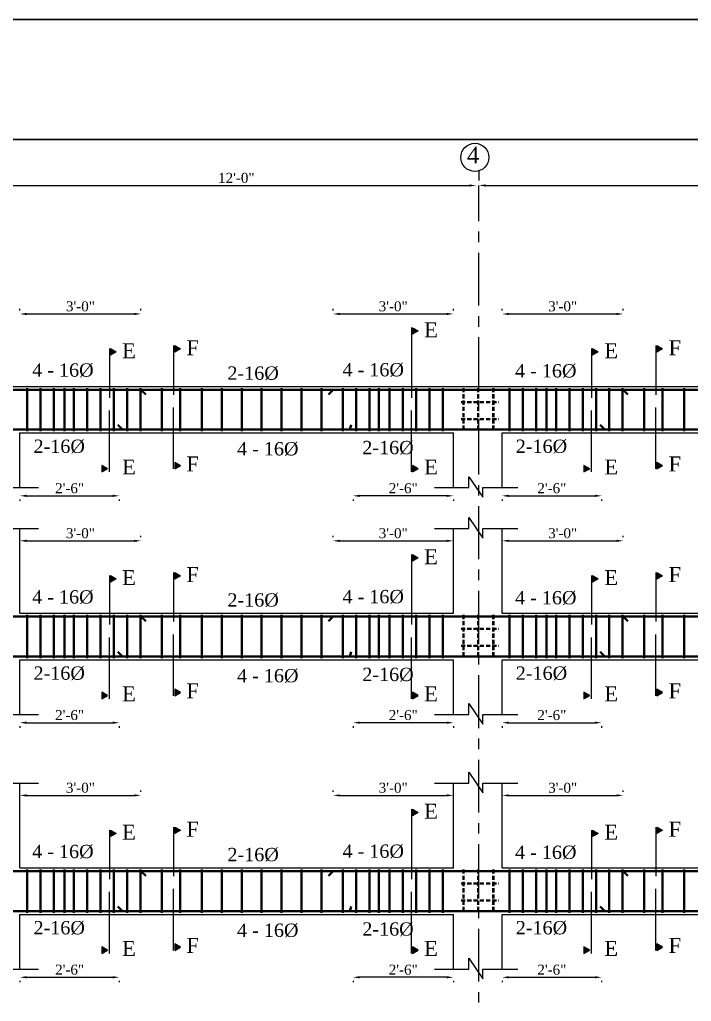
# Model space of a CAD drawing. Extents: x -2338379 to 930990, y -818978 to 106940.
# Drawn here: x 386106 to 386509, y -207093 to -206502 of the extents above; entities that cross this region are included whole.
import ezdxf

# ---------------------------------------------------------------- set-up
doc = ezdxf.new("R2010")
doc.units = 0
doc.header["$MEASUREMENT"] = 0
doc.header["$PDMODE"] = 34
doc.linetypes.add('CENTER', pattern=[50.8, 31.75, -6.35, 6.35, -6.35])
doc.linetypes.add('DASHED', pattern=[0.75, 0.5, -0.25])
doc.layers.get('0').update_dxf_attribs({"linetype": 'CONTINUOUS', "lineweight": 30})
doc.layers.get('DEFPOINTS').update_dxf_attribs({"linetype": 'CONTINUOUS'})
for name, color, linetype, lineweight in [('Center', 11, 'CENTER', 15), ('Dimension', 35, 'CONTINUOUS', 9), ('HATCH', 3, 'CONTINUOUS', 15), ('rcc elevation', 253, 'CONTINUOUS', 18), ('rebar', 3, 'CONTINUOUS', 40), ('TEXT', 7, 'CONTINUOUS', 30), ('WALL', 1, 'CONTINUOUS', 40)]:
    doc.layers.add(name, color=color, linetype=linetype, lineweight=lineweight)
doc.styles.get("Standard").update_dxf_attribs({"font": 'times.ttf', "height": 6})
doc.dimstyles.new('Standard$0', dxfattribs={"dimtxt": 6, "dimasz": 4, "dimexe": 3, "dimexo": 6, "dimgap": 3, "dimtad": 1, "dimdec": 1, "dimzin": 0, "dimdsep": 46, "dimlunit": 4, "dimtxsty": 'Standard', "dimcen": 0.09, "dimclrd": 6, "dimclre": 6, "dimclrt": 7, "dimadec": 0, "dimazin": 0, "dimtfac": 1, "dimtdec": 1, "dimtix": 1, "dimtofl": 0, "dimtmove": 1, "dimatfit": 3, "dimfxl": 1, "dimtolj": 1, "dimtzin": 0, "dimlwd": 18, "dimlwe": 18, "dimarcsym": 0})

# ---------------------------------------------------------------- blocks, each defined once
blk = doc.blocks.new('*D306')
at = {"layer": 'DEFPOINTS', "color": 0, "lineweight": 30, "transparency": 16777216}
for p in [(386379.88, -206596.05), (386091.74, -206602.05), (386379.88, -206602.05)]:
    blk.add_point(p, dxfattribs=at)
at = {"layer": 'TEXT', "color": 6, "lineweight": -2, "transparency": 16777216}
for p, q in [((386091.74, -206593.05), (386091.74, -206599.05)), ((386095.74, -206602.05), (386375.88, -206602.05)), ((386379.88, -206605.05), (386379.88, -206605.05))]:
    blk.add_line(p, q, dxfattribs=at)
at = {"layer": 'TEXT', "color": 6, "lineweight": 30, "transparency": 16777216}
for points in [[(386095.74, -206601.38), (386095.74, -206602.72), (386091.74, -206602.05)], [(386375.88, -206601.38), (386375.88, -206602.72), (386379.88, -206602.05)]]:
    blk.add_solid(points, dxfattribs=at)
at = {"layer": 'TEXT', "color": 7, "transparency": 16777216, "insert": (386235.81, -206597.5), "char_height": 6, "attachment_point": 5}
blk.add_mtext('\\A1;12\'-0"', dxfattribs=at)
blk = doc.blocks.new('*D307')
at = {"layer": 'DEFPOINTS', "color": 0, "lineweight": 30, "transparency": 16777216}
for p in [(386669.71, -206596.05), (386381.57, -206602.05), (386669.71, -206602.05)]:
    blk.add_point(p, dxfattribs=at)
at = {"layer": 'TEXT', "color": 6, "lineweight": -2, "transparency": 16777216}
for p, q in [((386381.57, -206593.05), (386381.57, -206599.05)), ((386385.57, -206602.05), (386665.71, -206602.05)), ((386669.71, -206605.05), (386669.71, -206605.05))]:
    blk.add_line(p, q, dxfattribs=at)
at = {"layer": 'TEXT', "color": 6, "lineweight": 30, "transparency": 16777216}
for points in [[(386385.57, -206601.38), (386385.57, -206602.72), (386381.57, -206602.05)], [(386665.71, -206601.38), (386665.71, -206602.72), (386669.71, -206602.05)]]:
    blk.add_solid(points, dxfattribs=at)
at = {"layer": 'TEXT', "color": 7, "transparency": 16777216, "insert": (386525.64, -206597.5), "char_height": 6, "attachment_point": 5}
blk.add_mtext('\\A1;12\'-0"', dxfattribs=at)
blk = doc.blocks.new('*D706')
at = {"layer": 'DEFPOINTS', "color": 0, "lineweight": 30, "transparency": 16777216}
for p in [(386178.49, -206815.69), (386105.74, -206822.53), (386178.49, -206822.53)]:
    blk.add_point(p, dxfattribs=at)
at = {"layer": 'TEXT', "color": 6, "lineweight": -2, "transparency": 16777216}
for p, q in [((386105.74, -206813.53), (386105.74, -206812.69)), ((386178.49, -206813.53), (386178.49, -206812.69)), ((386109.74, -206815.69), (386174.49, -206815.69))]:
    blk.add_line(p, q, dxfattribs=at)
at = {"layer": 'TEXT', "color": 6, "lineweight": 30, "transparency": 16777216}
for points in [[(386109.74, -206815.02), (386109.74, -206816.36), (386105.74, -206815.69)], [(386174.49, -206815.02), (386174.49, -206816.36), (386178.49, -206815.69)]]:
    blk.add_solid(points, dxfattribs=at)
at = {"layer": 'TEXT', "color": 7, "transparency": 16777216, "insert": (386142.12, -206811.14), "char_height": 6, "attachment_point": 5}
blk.add_mtext('\\A1;3\'-0"', dxfattribs=at)
blk = doc.blocks.new('*D707')
at = {"layer": 'DEFPOINTS', "color": 0, "lineweight": 30, "transparency": 16777216}
for p in [(386105.74, -206918.2), (386165.49, -206918.2), (386165.49, -206925.04)]:
    blk.add_point(p, dxfattribs=at)
at = {"layer": 'TEXT', "color": 6, "lineweight": -2, "transparency": 16777216}
for p, q in [((386109.74, -206925.04), (386161.49, -206925.04)), ((386105.74, -206927.2), (386105.74, -206928.04)), ((386165.49, -206927.2), (386165.49, -206928.04))]:
    blk.add_line(p, q, dxfattribs=at)
at = {"layer": 'TEXT', "color": 6, "lineweight": 30, "transparency": 16777216}
for points in [[(386109.74, -206924.37), (386109.74, -206925.71), (386105.74, -206925.04)], [(386161.49, -206924.37), (386161.49, -206925.71), (386165.49, -206925.04)]]:
    blk.add_solid(points, dxfattribs=at)
at = {"layer": 'TEXT', "color": 7, "transparency": 16777216, "insert": (386135.62, -206920.49), "char_height": 6, "attachment_point": 5}
blk.add_mtext('\\A1;2\'-6"', dxfattribs=at)
blk = doc.blocks.new('*D708')
at = {"layer": 'DEFPOINTS', "color": 0, "lineweight": 30, "transparency": 16777216}
for p in [(386366.23, -206815.69), (386293.96, -206822.53), (386366.23, -206822.53)]:
    blk.add_point(p, dxfattribs=at)
at = {"layer": 'TEXT', "color": 6, "lineweight": -2, "transparency": 16777216}
for p, q in [((386293.96, -206813.53), (386293.96, -206812.69)), ((386366.23, -206813.53), (386366.23, -206812.69)), ((386297.96, -206815.69), (386362.23, -206815.69))]:
    blk.add_line(p, q, dxfattribs=at)
at = {"layer": 'TEXT', "color": 6, "lineweight": 30, "transparency": 16777216}
for points in [[(386297.96, -206815.02), (386297.96, -206816.36), (386293.96, -206815.69)], [(386362.23, -206815.02), (386362.23, -206816.36), (386366.23, -206815.69)]]:
    blk.add_solid(points, dxfattribs=at)
at = {"layer": 'TEXT', "color": 7, "transparency": 16777216, "insert": (386330.09, -206811.14), "char_height": 6, "attachment_point": 5}
blk.add_mtext('\\A1;3\'-0"', dxfattribs=at)
blk = doc.blocks.new('*D709')
at = {"layer": 'DEFPOINTS', "color": 0, "lineweight": 30, "transparency": 16777216}
for p in [(386305.99, -206918.2), (386366.25, -206918.2), (386305.99, -206925.04)]:
    blk.add_point(p, dxfattribs=at)
at = {"layer": 'TEXT', "color": 6, "lineweight": -2, "transparency": 16777216}
for p, q in [((386362.25, -206925.04), (386309.99, -206925.04)), ((386305.99, -206927.2), (386305.99, -206928.04)), ((386366.25, -206927.2), (386366.25, -206928.04))]:
    blk.add_line(p, q, dxfattribs=at)
at = {"layer": 'TEXT', "color": 6, "lineweight": 30, "transparency": 16777216}
for points in [[(386309.99, -206924.37), (386309.99, -206925.71), (386305.99, -206925.04)], [(386362.25, -206924.37), (386362.25, -206925.71), (386366.25, -206925.04)]]:
    blk.add_solid(points, dxfattribs=at)
at = {"layer": 'TEXT', "color": 7, "transparency": 16777216, "insert": (386336.12, -206920.49), "char_height": 6, "attachment_point": 5}
blk.add_mtext('\\A1;2\'-6"', dxfattribs=at)
blk = doc.blocks.new('*D710')
at = {"layer": 'DEFPOINTS', "color": 0, "lineweight": 30, "transparency": 16777216}
for p in [(386468.32, -206815.69), (386395.57, -206822.53), (386468.32, -206822.53)]:
    blk.add_point(p, dxfattribs=at)
at = {"layer": 'TEXT', "color": 6, "lineweight": -2, "transparency": 16777216}
for p, q in [((386395.57, -206813.53), (386395.57, -206812.69)), ((386468.32, -206813.53), (386468.32, -206812.69)), ((386399.57, -206815.69), (386464.32, -206815.69))]:
    blk.add_line(p, q, dxfattribs=at)
at = {"layer": 'TEXT', "color": 6, "lineweight": 30, "transparency": 16777216}
for points in [[(386399.57, -206815.02), (386399.57, -206816.36), (386395.57, -206815.69)], [(386464.32, -206815.02), (386464.32, -206816.36), (386468.32, -206815.69)]]:
    blk.add_solid(points, dxfattribs=at)
at = {"layer": 'TEXT', "color": 7, "transparency": 16777216, "insert": (386431.94, -206811.14), "char_height": 6, "attachment_point": 5}
blk.add_mtext('\\A1;3\'-0"', dxfattribs=at)
blk = doc.blocks.new('*D711')
at = {"layer": 'DEFPOINTS', "color": 0, "lineweight": 30, "transparency": 16777216}
for p in [(386395.57, -206918.2), (386455.32, -206918.2), (386455.32, -206925.04)]:
    blk.add_point(p, dxfattribs=at)
at = {"layer": 'TEXT', "color": 6, "lineweight": -2, "transparency": 16777216}
for p, q in [((386399.57, -206925.04), (386451.32, -206925.04)), ((386395.57, -206927.2), (386395.57, -206928.04)), ((386455.32, -206927.2), (386455.32, -206928.04))]:
    blk.add_line(p, q, dxfattribs=at)
at = {"layer": 'TEXT', "color": 6, "lineweight": 30, "transparency": 16777216}
for points in [[(386399.57, -206924.37), (386399.57, -206925.71), (386395.57, -206925.04)], [(386451.32, -206924.37), (386451.32, -206925.71), (386455.32, -206925.04)]]:
    blk.add_solid(points, dxfattribs=at)
at = {"layer": 'TEXT', "color": 7, "transparency": 16777216, "insert": (386425.44, -206920.49), "char_height": 6, "attachment_point": 5}
blk.add_mtext('\\A1;2\'-6"', dxfattribs=at)
blk = doc.blocks.new('*D731')
at = {"layer": 'DEFPOINTS', "color": 0, "lineweight": 30, "transparency": 16777216}
for p in [(386178.49, -206679.29), (386105.74, -206686.13), (386178.49, -206686.13)]:
    blk.add_point(p, dxfattribs=at)
at = {"layer": 'TEXT', "color": 6, "lineweight": -2, "transparency": 16777216}
for p, q in [((386105.74, -206677.13), (386105.74, -206676.29)), ((386178.49, -206677.13), (386178.49, -206676.29)), ((386109.74, -206679.29), (386174.49, -206679.29))]:
    blk.add_line(p, q, dxfattribs=at)
at = {"layer": 'TEXT', "color": 6, "lineweight": 30, "transparency": 16777216}
for points in [[(386109.74, -206678.62), (386109.74, -206679.96), (386105.74, -206679.29)], [(386174.49, -206678.62), (386174.49, -206679.96), (386178.49, -206679.29)]]:
    blk.add_solid(points, dxfattribs=at)
at = {"layer": 'TEXT', "color": 7, "transparency": 16777216, "insert": (386142.12, -206674.74), "char_height": 6, "attachment_point": 5}
blk.add_mtext('\\A1;3\'-0"', dxfattribs=at)
blk = doc.blocks.new('*D732')
at = {"layer": 'DEFPOINTS', "color": 0, "lineweight": 30, "transparency": 16777216}
for p in [(386105.74, -206781.8), (386165.49, -206781.8), (386165.49, -206788.64)]:
    blk.add_point(p, dxfattribs=at)
at = {"layer": 'TEXT', "color": 6, "lineweight": -2, "transparency": 16777216}
for p, q in [((386109.74, -206788.64), (386161.49, -206788.64)), ((386105.74, -206790.8), (386105.74, -206791.64)), ((386165.49, -206790.8), (386165.49, -206791.64))]:
    blk.add_line(p, q, dxfattribs=at)
at = {"layer": 'TEXT', "color": 6, "lineweight": 30, "transparency": 16777216}
for points in [[(386109.74, -206787.97), (386109.74, -206789.31), (386105.74, -206788.64)], [(386161.49, -206787.97), (386161.49, -206789.31), (386165.49, -206788.64)]]:
    blk.add_solid(points, dxfattribs=at)
at = {"layer": 'TEXT', "color": 7, "transparency": 16777216, "insert": (386135.62, -206784.09), "char_height": 6, "attachment_point": 5}
blk.add_mtext('\\A1;2\'-6"', dxfattribs=at)
blk = doc.blocks.new('*D733')
at = {"layer": 'DEFPOINTS', "color": 0, "lineweight": 30, "transparency": 16777216}
for p in [(386366.23, -206679.29), (386293.96, -206686.13), (386366.23, -206686.13)]:
    blk.add_point(p, dxfattribs=at)
at = {"layer": 'TEXT', "color": 6, "lineweight": -2, "transparency": 16777216}
for p, q in [((386293.96, -206677.13), (386293.96, -206676.29)), ((386366.23, -206677.13), (386366.23, -206676.29)), ((386297.96, -206679.29), (386362.23, -206679.29))]:
    blk.add_line(p, q, dxfattribs=at)
at = {"layer": 'TEXT', "color": 6, "lineweight": 30, "transparency": 16777216}
for points in [[(386297.96, -206678.62), (386297.96, -206679.96), (386293.96, -206679.29)], [(386362.23, -206678.62), (386362.23, -206679.96), (386366.23, -206679.29)]]:
    blk.add_solid(points, dxfattribs=at)
at = {"layer": 'TEXT', "color": 7, "transparency": 16777216, "insert": (386330.09, -206674.74), "char_height": 6, "attachment_point": 5}
blk.add_mtext('\\A1;3\'-0"', dxfattribs=at)
blk = doc.blocks.new('*D734')
at = {"layer": 'DEFPOINTS', "color": 0, "lineweight": 30, "transparency": 16777216}
for p in [(386305.99, -206781.8), (386366.25, -206781.8), (386305.99, -206788.64)]:
    blk.add_point(p, dxfattribs=at)
at = {"layer": 'TEXT', "color": 6, "lineweight": -2, "transparency": 16777216}
for p, q in [((386362.25, -206788.64), (386309.99, -206788.64)), ((386305.99, -206790.8), (386305.99, -206791.64)), ((386366.25, -206790.8), (386366.25, -206791.64))]:
    blk.add_line(p, q, dxfattribs=at)
at = {"layer": 'TEXT', "color": 6, "lineweight": 30, "transparency": 16777216}
for points in [[(386309.99, -206787.97), (386309.99, -206789.31), (386305.99, -206788.64)], [(386362.25, -206787.97), (386362.25, -206789.31), (386366.25, -206788.64)]]:
    blk.add_solid(points, dxfattribs=at)
at = {"layer": 'TEXT', "color": 7, "transparency": 16777216, "insert": (386336.12, -206784.09), "char_height": 6, "attachment_point": 5}
blk.add_mtext('\\A1;2\'-6"', dxfattribs=at)
blk = doc.blocks.new('*D735')
at = {"layer": 'DEFPOINTS', "color": 0, "lineweight": 30, "transparency": 16777216}
for p in [(386468.32, -206679.29), (386395.57, -206686.13), (386468.32, -206686.13)]:
    blk.add_point(p, dxfattribs=at)
at = {"layer": 'TEXT', "color": 6, "lineweight": -2, "transparency": 16777216}
for p, q in [((386395.57, -206677.13), (386395.57, -206676.29)), ((386468.32, -206677.13), (386468.32, -206676.29)), ((386399.57, -206679.29), (386464.32, -206679.29))]:
    blk.add_line(p, q, dxfattribs=at)
at = {"layer": 'TEXT', "color": 6, "lineweight": 30, "transparency": 16777216}
for points in [[(386399.57, -206678.62), (386399.57, -206679.96), (386395.57, -206679.29)], [(386464.32, -206678.62), (386464.32, -206679.96), (386468.32, -206679.29)]]:
    blk.add_solid(points, dxfattribs=at)
at = {"layer": 'TEXT', "color": 7, "transparency": 16777216, "insert": (386431.94, -206674.74), "char_height": 6, "attachment_point": 5}
blk.add_mtext('\\A1;3\'-0"', dxfattribs=at)
blk = doc.blocks.new('*D736')
at = {"layer": 'DEFPOINTS', "color": 0, "lineweight": 30, "transparency": 16777216}
for p in [(386395.57, -206781.8), (386455.32, -206781.8), (386455.32, -206788.64)]:
    blk.add_point(p, dxfattribs=at)
at = {"layer": 'TEXT', "color": 6, "lineweight": -2, "transparency": 16777216}
for p, q in [((386399.57, -206788.64), (386451.32, -206788.64)), ((386395.57, -206790.8), (386395.57, -206791.64)), ((386455.32, -206790.8), (386455.32, -206791.64))]:
    blk.add_line(p, q, dxfattribs=at)
at = {"layer": 'TEXT', "color": 6, "lineweight": 30, "transparency": 16777216}
for points in [[(386399.57, -206787.97), (386399.57, -206789.31), (386395.57, -206788.64)], [(386451.32, -206787.97), (386451.32, -206789.31), (386455.32, -206788.64)]]:
    blk.add_solid(points, dxfattribs=at)
at = {"layer": 'TEXT', "color": 7, "transparency": 16777216, "insert": (386425.44, -206784.09), "char_height": 6, "attachment_point": 5}
blk.add_mtext('\\A1;2\'-6"', dxfattribs=at)
blk = doc.blocks.new('*D979')
at = {"layer": 'DEFPOINTS', "color": 0, "lineweight": 30, "transparency": 16777216}
for p in [(386178.49, -206968.76), (386105.74, -206975.6), (386178.49, -206975.6)]:
    blk.add_point(p, dxfattribs=at)
at = {"layer": 'TEXT', "color": 6, "lineweight": -2, "transparency": 16777216}
for p, q in [((386105.74, -206966.6), (386105.74, -206965.76)), ((386178.49, -206966.6), (386178.49, -206965.76)), ((386109.74, -206968.76), (386174.49, -206968.76))]:
    blk.add_line(p, q, dxfattribs=at)
at = {"layer": 'TEXT', "color": 6, "lineweight": 30, "transparency": 16777216}
for points in [[(386109.74, -206968.09), (386109.74, -206969.42), (386105.74, -206968.76)], [(386174.49, -206968.09), (386174.49, -206969.42), (386178.49, -206968.76)]]:
    blk.add_solid(points, dxfattribs=at)
at = {"layer": 'TEXT', "color": 7, "transparency": 16777216, "insert": (386142.12, -206964.21), "char_height": 6, "attachment_point": 5}
blk.add_mtext('\\A1;3\'-0"', dxfattribs=at)
blk = doc.blocks.new('*D980')
at = {"layer": 'DEFPOINTS', "color": 0, "lineweight": 30, "transparency": 16777216}
for p in [(386105.74, -207071.27), (386165.49, -207071.27), (386165.49, -207078.11)]:
    blk.add_point(p, dxfattribs=at)
at = {"layer": 'TEXT', "color": 6, "lineweight": -2, "transparency": 16777216}
for p, q in [((386109.74, -207078.11), (386161.49, -207078.11)), ((386105.74, -207080.27), (386105.74, -207081.11)), ((386165.49, -207080.27), (386165.49, -207081.11))]:
    blk.add_line(p, q, dxfattribs=at)
at = {"layer": 'TEXT', "color": 6, "lineweight": 30, "transparency": 16777216}
for points in [[(386109.74, -207077.44), (386109.74, -207078.77), (386105.74, -207078.11)], [(386161.49, -207077.44), (386161.49, -207078.77), (386165.49, -207078.11)]]:
    blk.add_solid(points, dxfattribs=at)
at = {"layer": 'TEXT', "color": 7, "transparency": 16777216, "insert": (386135.62, -207073.56), "char_height": 6, "attachment_point": 5}
blk.add_mtext('\\A1;2\'-6"', dxfattribs=at)
blk = doc.blocks.new('*D981')
at = {"layer": 'DEFPOINTS', "color": 0, "lineweight": 30, "transparency": 16777216}
for p in [(386366.23, -206968.76), (386293.96, -206975.6), (386366.23, -206975.6)]:
    blk.add_point(p, dxfattribs=at)
at = {"layer": 'TEXT', "color": 6, "lineweight": -2, "transparency": 16777216}
for p, q in [((386293.96, -206966.6), (386293.96, -206965.76)), ((386366.23, -206966.6), (386366.23, -206965.76)), ((386297.96, -206968.76), (386362.23, -206968.76))]:
    blk.add_line(p, q, dxfattribs=at)
at = {"layer": 'TEXT', "color": 6, "lineweight": 30, "transparency": 16777216}
for points in [[(386297.96, -206968.09), (386297.96, -206969.42), (386293.96, -206968.76)], [(386362.23, -206968.09), (386362.23, -206969.42), (386366.23, -206968.76)]]:
    blk.add_solid(points, dxfattribs=at)
at = {"layer": 'TEXT', "color": 7, "transparency": 16777216, "insert": (386330.09, -206964.21), "char_height": 6, "attachment_point": 5}
blk.add_mtext('\\A1;3\'-0"', dxfattribs=at)
blk = doc.blocks.new('*D982')
at = {"layer": 'DEFPOINTS', "color": 0, "lineweight": 30, "transparency": 16777216}
for p in [(386305.99, -207071.27), (386366.25, -207071.27), (386305.99, -207078.11)]:
    blk.add_point(p, dxfattribs=at)
at = {"layer": 'TEXT', "color": 6, "lineweight": -2, "transparency": 16777216}
for p, q in [((386362.25, -207078.11), (386309.99, -207078.11)), ((386305.99, -207080.27), (386305.99, -207081.11)), ((386366.25, -207080.27), (386366.25, -207081.11))]:
    blk.add_line(p, q, dxfattribs=at)
at = {"layer": 'TEXT', "color": 6, "lineweight": 30, "transparency": 16777216}
for points in [[(386309.99, -207077.44), (386309.99, -207078.77), (386305.99, -207078.11)], [(386362.25, -207077.44), (386362.25, -207078.77), (386366.25, -207078.11)]]:
    blk.add_solid(points, dxfattribs=at)
at = {"layer": 'TEXT', "color": 7, "transparency": 16777216, "insert": (386336.12, -207073.56), "char_height": 6, "attachment_point": 5}
blk.add_mtext('\\A1;2\'-6"', dxfattribs=at)
blk = doc.blocks.new('*D959')
at = {"layer": 'DEFPOINTS', "color": 0, "lineweight": 30, "transparency": 16777216}
for p in [(386468.32, -206968.76), (386395.57, -206975.6), (386468.32, -206975.6)]:
    blk.add_point(p, dxfattribs=at)
at = {"layer": 'TEXT', "color": 6, "lineweight": -2, "transparency": 16777216}
for p, q in [((386395.57, -206966.6), (386395.57, -206965.76)), ((386468.32, -206966.6), (386468.32, -206965.76)), ((386399.57, -206968.76), (386464.32, -206968.76))]:
    blk.add_line(p, q, dxfattribs=at)
at = {"layer": 'TEXT', "color": 6, "lineweight": 30, "transparency": 16777216}
for points in [[(386399.57, -206968.09), (386399.57, -206969.42), (386395.57, -206968.76)], [(386464.32, -206968.09), (386464.32, -206969.42), (386468.32, -206968.76)]]:
    blk.add_solid(points, dxfattribs=at)
at = {"layer": 'TEXT', "color": 7, "transparency": 16777216, "insert": (386431.94, -206964.21), "char_height": 6, "attachment_point": 5}
blk.add_mtext('\\A1;3\'-0"', dxfattribs=at)
blk = doc.blocks.new('*D960')
at = {"layer": 'DEFPOINTS', "color": 0, "lineweight": 30, "transparency": 16777216}
for p in [(386395.57, -207071.27), (386455.32, -207071.27), (386455.32, -207078.11)]:
    blk.add_point(p, dxfattribs=at)
at = {"layer": 'TEXT', "color": 6, "lineweight": -2, "transparency": 16777216}
for p, q in [((386399.57, -207078.11), (386451.32, -207078.11)), ((386395.57, -207080.27), (386395.57, -207081.11)), ((386455.32, -207080.27), (386455.32, -207081.11))]:
    blk.add_line(p, q, dxfattribs=at)
at = {"layer": 'TEXT', "color": 6, "lineweight": 30, "transparency": 16777216}
for points in [[(386399.57, -207077.44), (386399.57, -207078.77), (386395.57, -207078.11)], [(386451.32, -207077.44), (386451.32, -207078.77), (386455.32, -207078.11)]]:
    blk.add_solid(points, dxfattribs=at)
at = {"layer": 'TEXT', "color": 7, "transparency": 16777216, "insert": (386425.44, -207073.56), "char_height": 6, "attachment_point": 5}
blk.add_mtext('\\A1;2\'-6"', dxfattribs=at)

msp = doc.modelspace()

# ---------------------------------------------------------------- hatches: boundary and pattern name
at = {"layer": 'HATCH', "ltscale": 0.5}
for points in [[(386341.66, -206691.5), (386341.66, -206687.55), (386345.08, -206689.52)], [(386160.12, -206704.08), (386160.12, -206700.13), (386163.54, -206702.1)], [(386198.77, -206702.26), (386198.77, -206698.31), (386202.19, -206700.28)], [(386449.95, -206704.08), (386449.95, -206700.13), (386453.37, -206702.1)], [(386488.6, -206702.26), (386488.6, -206698.31), (386492.02, -206700.28)], [(386154.92, -206770.36), (386154.92, -206774.31), (386158.34, -206772.34)], [(386198.77, -206768.54), (386198.77, -206772.49), (386202.19, -206770.51)], [(386341.66, -206770.36), (386341.66, -206774.31), (386345.08, -206772.34)], [(386444.75, -206770.36), (386444.75, -206774.31), (386448.17, -206772.34)], [(386488.6, -206768.54), (386488.6, -206772.49), (386492.02, -206770.51)], [(386341.66, -206827.89), (386341.66, -206823.95), (386345.08, -206825.92)], [(386160.12, -206840.48), (386160.12, -206836.53), (386163.54, -206838.5)], [(386198.77, -206838.65), (386198.77, -206834.71), (386202.19, -206836.68)], [(386449.95, -206840.48), (386449.95, -206836.53), (386453.37, -206838.5)], [(386488.6, -206838.65), (386488.6, -206834.71), (386492.02, -206836.68)], [(386154.92, -206906.76), (386154.92, -206910.71), (386158.34, -206908.74)], [(386198.77, -206904.94), (386198.77, -206908.89), (386202.19, -206906.91)], [(386341.66, -206906.76), (386341.66, -206910.71), (386345.08, -206908.74)], [(386444.75, -206906.76), (386444.75, -206910.71), (386448.17, -206908.74)], [(386488.6, -206904.94), (386488.6, -206908.89), (386492.02, -206906.91)], [(386341.66, -206980.96), (386341.66, -206977.02), (386345.08, -206978.99)], [(386160.12, -206993.54), (386160.12, -206989.6), (386163.54, -206991.57)], [(386198.77, -206991.72), (386198.77, -206987.78), (386202.19, -206989.75)], [(386449.95, -206993.54), (386449.95, -206989.6), (386453.37, -206991.57)], [(386488.6, -206991.72), (386488.6, -206987.78), (386492.02, -206989.75)], [(386154.92, -207059.83), (386154.92, -207063.78), (386158.34, -207061.8)], [(386198.77, -207058.01), (386198.77, -207061.95), (386202.19, -207059.98)], [(386341.66, -207059.83), (386341.66, -207063.78), (386345.08, -207061.8)], [(386444.75, -207059.83), (386444.75, -207063.78), (386448.17, -207061.8)], [(386488.6, -207058.01), (386488.6, -207061.95), (386492.02, -207059.98)]]:
    msp.add_hatch(color=256, dxfattribs=at).paths.add_polyline_path(points)

# ---------------------------------------------------------------- linework, layer by layer
at = {"color": 3}
for points in [[(388521.51, -208928.73), (388521.51, -206502.33), (385343.91, -206502.33), (385343.91, -208928.73)], [(388449.51, -208856.73), (388449.51, -206574.33), (385415.91, -206574.33), (385415.91, -208856.73)]]:
    msp.add_lwpolyline(points, close=True, dxfattribs=at)
at = {"layer": 'Center'}
msp.add_line((386381.57, -207588.64), (386381.57, -206602.05), dxfattribs=at)
at = {"layer": 'Dimension', "ltscale": 0.5}
for p, q in [((386341.03, -206687.52), (386341.03, -206729.69)), ((386159.49, -206700.14), (386159.49, -206729.69)), ((386198.14, -206698.32), (386198.14, -206727.87)), ((386449.32, -206700.14), (386449.32, -206729.69)), ((386487.97, -206698.32), (386487.97, -206727.87)), ((386198.14, -206772.48), (386198.14, -206735.53)), ((386487.97, -206772.48), (386487.97, -206735.53)), ((386159.49, -206774.3), (386159.49, -206737.35)), ((386341.03, -206774.3), (386341.03, -206737.35)), ((386449.32, -206774.3), (386449.32, -206737.35)), ((386341.03, -206823.92), (386341.03, -206866.09)), ((386159.49, -206836.54), (386159.49, -206866.09)), ((386198.14, -206834.72), (386198.14, -206864.26)), ((386449.32, -206836.54), (386449.32, -206866.09)), ((386487.97, -206834.72), (386487.97, -206864.26)), ((386198.14, -206908.88), (386198.14, -206871.93)), ((386487.97, -206908.88), (386487.97, -206871.93)), ((386159.49, -206910.7), (386159.49, -206873.75)), ((386341.03, -206910.7), (386341.03, -206873.75)), ((386449.32, -206910.7), (386449.32, -206873.75)), ((386341.03, -206976.98), (386341.03, -207019.15)), ((386159.49, -206989.61), (386159.49, -207019.15)), ((386198.14, -206987.79), (386198.14, -207017.33)), ((386449.32, -206989.61), (386449.32, -207019.15)), ((386487.97, -206987.79), (386487.97, -207017.33)), ((386198.14, -207061.94), (386198.14, -207025)), ((386487.97, -207061.94), (386487.97, -207025)), ((386159.49, -207063.77), (386159.49, -207026.82)), ((386341.03, -207063.77), (386341.03, -207026.82)), ((386449.32, -207063.77), (386449.32, -207026.82))]:
    msp.add_line(p, q, dxfattribs=at)
for points in [[(386345.08, -206689.52), (386341.66, -206691.5), (386341.66, -206687.55)], [(386163.54, -206702.1), (386160.12, -206704.08), (386160.12, -206700.13)], [(386202.19, -206700.28), (386198.77, -206702.26), (386198.77, -206698.31)], [(386453.37, -206702.1), (386449.95, -206704.08), (386449.95, -206700.13)], [(386492.02, -206700.28), (386488.6, -206702.26), (386488.6, -206698.31)], [(386158.34, -206772.34), (386154.92, -206770.36), (386154.92, -206774.31)], [(386202.19, -206770.51), (386198.77, -206768.54), (386198.77, -206772.49)], [(386345.08, -206772.34), (386341.66, -206770.36), (386341.66, -206774.31)], [(386448.17, -206772.34), (386444.75, -206770.36), (386444.75, -206774.31)], [(386492.02, -206770.51), (386488.6, -206768.54), (386488.6, -206772.49)], [(386345.08, -206825.92), (386341.66, -206827.89), (386341.66, -206823.95)], [(386163.54, -206838.5), (386160.12, -206840.48), (386160.12, -206836.53)], [(386202.19, -206836.68), (386198.77, -206838.65), (386198.77, -206834.71)], [(386453.37, -206838.5), (386449.95, -206840.48), (386449.95, -206836.53)], [(386492.02, -206836.68), (386488.6, -206838.65), (386488.6, -206834.71)], [(386158.34, -206908.74), (386154.92, -206906.76), (386154.92, -206910.71)], [(386202.19, -206906.91), (386198.77, -206904.94), (386198.77, -206908.89)], [(386345.08, -206908.74), (386341.66, -206906.76), (386341.66, -206910.71)], [(386448.17, -206908.74), (386444.75, -206906.76), (386444.75, -206910.71)], [(386492.02, -206906.91), (386488.6, -206904.94), (386488.6, -206908.89)], [(386345.08, -206978.99), (386341.66, -206980.96), (386341.66, -206977.02)], [(386163.54, -206991.57), (386160.12, -206993.54), (386160.12, -206989.6)], [(386202.19, -206989.75), (386198.77, -206991.72), (386198.77, -206987.78)], [(386453.37, -206991.57), (386449.95, -206993.54), (386449.95, -206989.6)], [(386492.02, -206989.75), (386488.6, -206991.72), (386488.6, -206987.78)], [(386158.34, -207061.8), (386154.92, -207059.83), (386154.92, -207063.78)], [(386202.19, -207059.98), (386198.77, -207058.01), (386198.77, -207061.95)], [(386345.08, -207061.8), (386341.66, -207059.83), (386341.66, -207063.78)], [(386448.17, -207061.8), (386444.75, -207059.83), (386444.75, -207063.78)], [(386492.02, -207059.98), (386488.6, -207058.01), (386488.6, -207061.95)]]:
    msp.add_lwpolyline(points, close=True, dxfattribs=at)
at = {"layer": 'Dimension'}
for points in [[(386066.68, -206783.71), (386087.47, -206783.71), (386087.47, -206777.16), (386095.86, -206789.54), (386095.86, -206783.71), (386116.83, -206783.71)], [(386354.82, -206783.71), (386375.6, -206783.71), (386375.6, -206777.16), (386383.99, -206789.54), (386383.99, -206783.71), (386404.96, -206783.71)], [(386066.68, -206808.32), (386087.47, -206808.32), (386087.47, -206801.76), (386095.86, -206814.15), (386095.86, -206808.32), (386116.83, -206808.32)], [(386354.82, -206808.32), (386375.6, -206808.32), (386375.6, -206801.76), (386383.99, -206814.15), (386383.99, -206808.32), (386404.96, -206808.32)], [(386066.68, -206920.11), (386087.47, -206920.11), (386087.47, -206913.55), (386095.86, -206925.94), (386095.86, -206920.11), (386116.83, -206920.11)], [(386354.82, -206920.11), (386375.6, -206920.11), (386375.6, -206913.55), (386383.99, -206925.94), (386383.99, -206920.11), (386404.96, -206920.11)], [(386066.68, -206961.39), (386087.47, -206961.39), (386087.47, -206954.83), (386095.86, -206967.22), (386095.86, -206961.39), (386116.83, -206961.39)], [(386354.82, -206961.39), (386375.6, -206961.39), (386375.6, -206954.83), (386383.99, -206967.22), (386383.99, -206961.39), (386404.96, -206961.39)], [(386066.68, -207073.18), (386087.47, -207073.18), (386087.47, -207066.62), (386095.86, -207079.01), (386095.86, -207073.18), (386116.83, -207073.18)], [(386354.82, -207073.18), (386375.6, -207073.18), (386375.6, -207066.62), (386383.99, -207079.01), (386383.99, -207073.18), (386404.96, -207073.18)]]:
    msp.add_lwpolyline(points, dxfattribs=at)
msp.add_circle((386379.16, -206585.15), 8.45, dxfattribs=at)
at = {"layer": 'rcc elevation', "ltscale": 20}
for p, q in [((386078.09, -206722.84), (386395.57, -206722.84)), ((386395.57, -206722.84), (386656.05, -206722.84)), ((386105.74, -206750.84), (386366.23, -206750.84)), ((386105.74, -206783.71), (386105.74, -206750.84)), ((386105.74, -206783.71), (386105.74, -206750.84)), ((386366.23, -206783.71), (386366.23, -206750.84)), ((386395.57, -206750.84), (386656.05, -206750.84)), ((386395.57, -206783.71), (386395.57, -206750.84)), ((386395.57, -206783.71), (386395.57, -206750.84)), ((386105.74, -206859.23), (386105.74, -206808.32)), ((386105.74, -206859.23), (386105.74, -206808.32)), ((386366.23, -206859.23), (386366.23, -206808.32)), ((386395.57, -206859.23), (386395.57, -206808.32)), ((386395.57, -206859.23), (386395.57, -206808.32)), ((386105.74, -206859.23), (386366.23, -206859.23)), ((386395.57, -206859.23), (386656.05, -206859.23)), ((386105.74, -206887.23), (386366.23, -206887.23)), ((386105.74, -206920.11), (386105.74, -206887.23)), ((386105.74, -206920.11), (386105.74, -206887.23)), ((386366.23, -206920.11), (386366.23, -206887.23)), ((386395.57, -206887.23), (386656.05, -206887.23)), ((386395.57, -206920.11), (386395.57, -206887.23)), ((386395.57, -206920.11), (386395.57, -206887.23)), ((386105.74, -207012.3), (386105.74, -206961.39)), ((386105.74, -207012.3), (386105.74, -206961.39)), ((386366.23, -207012.3), (386366.23, -206961.39)), ((386395.57, -207012.3), (386395.57, -206961.39)), ((386395.57, -207012.3), (386395.57, -206961.39)), ((386105.74, -207012.3), (386366.23, -207012.3)), ((386395.57, -207012.3), (386656.05, -207012.3)), ((386105.74, -207040.3), (386366.23, -207040.3)), ((386105.74, -207073.18), (386105.74, -207040.3)), ((386105.74, -207073.18), (386105.74, -207040.3)), ((386366.23, -207073.18), (386366.23, -207040.3)), ((386395.57, -207040.3), (386656.05, -207040.3)), ((386395.57, -207073.18), (386395.57, -207040.3)), ((386395.57, -207073.18), (386395.57, -207040.3))]:
    msp.add_line(p, q, dxfattribs=at)
at = {"layer": 'rebar', "ltscale": 20}
for p, q in [((385508.8, -206724.84), (387251.14, -206724.84)), ((386178.49, -206724.84), (386181.34, -206727.69)), ((386293.96, -206724.84), (386291.11, -206727.69)), ((386468.32, -206724.84), (386471.17, -206727.69)), ((386164.64, -206745.99), (386167.49, -206748.84)), ((386304.84, -206745.99), (386303.99, -206748.84)), ((386454.47, -206745.99), (386457.32, -206748.84)), ((385506.17, -206748.84), (387253.77, -206748.84)), ((385508.8, -206861.23), (387251.14, -206861.23)), ((386178.49, -206861.23), (386181.34, -206864.08)), ((386293.96, -206861.23), (386291.11, -206864.08)), ((386468.32, -206861.23), (386471.17, -206864.08)), ((386164.64, -206882.38), (386167.49, -206885.23)), ((386304.84, -206882.38), (386303.99, -206885.23)), ((386454.47, -206882.38), (386457.32, -206885.23)), ((385506.17, -206885.23), (387253.77, -206885.23)), ((385508.8, -207014.3), (387571.07, -207014.3)), ((386178.49, -207014.3), (386181.34, -207017.15)), ((386293.96, -207014.3), (386291.11, -207017.15)), ((386468.32, -207014.3), (386471.17, -207017.15)), ((386164.64, -207035.45), (386167.49, -207038.3)), ((386304.84, -207035.45), (386303.99, -207038.3)), ((386454.47, -207035.45), (386457.32, -207038.3)), ((385506.17, -207038.3), (387573.7, -207038.3))]:
    msp.add_line(p, q, dxfattribs=at)
at = {"layer": 'rebar', "ltscale": 5}
for p, q in [((386110.15, -206723.84), (386110.15, -206749.84)), ((386118.15, -206723.84), (386118.15, -206749.84)), ((386126.15, -206723.84), (386126.15, -206749.84)), ((386132.48, -206723.84), (386132.48, -206749.84)), ((386138.15, -206723.84), (386138.15, -206749.84)), ((386146.15, -206723.84), (386146.15, -206749.84)), ((386154.15, -206723.84), (386154.15, -206749.84)), ((386162.15, -206723.84), (386162.15, -206749.84)), ((386170.15, -206723.84), (386170.15, -206749.84)), ((386178.15, -206723.84), (386178.15, -206749.84)), ((386191.03, -206723.84), (386191.03, -206749.84)), ((386202.15, -206723.84), (386202.15, -206749.84)), ((386215.03, -206723.84), (386215.03, -206749.84)), ((386227.03, -206723.84), (386227.03, -206749.84)), ((386239.03, -206723.84), (386239.03, -206749.84)), ((386251.03, -206723.84), (386251.03, -206749.84)), ((386263.03, -206723.84), (386263.03, -206749.84)), ((386275.03, -206723.84), (386275.03, -206749.84)), ((386287.03, -206723.84), (386287.03, -206749.84)), ((386299.82, -206723.84), (386299.82, -206749.84)), ((386307.82, -206723.84), (386307.82, -206749.84)), ((386315.82, -206723.84), (386315.82, -206749.84)), ((386321.54, -206723.84), (386321.54, -206749.84)), ((386327.82, -206723.84), (386327.82, -206749.84)), ((386335.82, -206723.84), (386335.82, -206749.84)), ((386343.82, -206723.84), (386343.82, -206749.84)), ((386351.82, -206723.84), (386351.82, -206749.84)), ((386359.82, -206723.84), (386359.82, -206749.84)), ((386399.98, -206723.84), (386399.98, -206749.84)), ((386407.98, -206723.84), (386407.98, -206749.84)), ((386415.98, -206723.84), (386415.98, -206749.84)), ((386422.31, -206723.84), (386422.31, -206749.84)), ((386427.98, -206723.84), (386427.98, -206749.84)), ((386435.98, -206723.84), (386435.98, -206749.84)), ((386443.98, -206723.84), (386443.98, -206749.84)), ((386451.98, -206723.84), (386451.98, -206749.84)), ((386459.98, -206723.84), (386459.98, -206749.84)), ((386467.98, -206723.84), (386467.98, -206749.84)), ((386480.86, -206723.84), (386480.86, -206749.84)), ((386491.98, -206723.84), (386491.98, -206749.84)), ((386504.86, -206723.84), (386504.86, -206749.84)), ((386110.15, -206860.23), (386110.15, -206886.23)), ((386118.15, -206860.23), (386118.15, -206886.23)), ((386126.15, -206860.23), (386126.15, -206886.23)), ((386132.48, -206860.23), (386132.48, -206886.23)), ((386138.15, -206860.23), (386138.15, -206886.23)), ((386146.15, -206860.23), (386146.15, -206886.23)), ((386154.15, -206860.23), (386154.15, -206886.23)), ((386162.15, -206860.23), (386162.15, -206886.23)), ((386170.15, -206860.23), (386170.15, -206886.23)), ((386178.15, -206860.23), (386178.15, -206886.23)), ((386191.03, -206860.23), (386191.03, -206886.23)), ((386202.15, -206860.23), (386202.15, -206886.23)), ((386215.03, -206860.23), (386215.03, -206886.23)), ((386227.03, -206860.23), (386227.03, -206886.23)), ((386239.03, -206860.23), (386239.03, -206886.23)), ((386251.03, -206860.23), (386251.03, -206886.23)), ((386263.03, -206860.23), (386263.03, -206886.23)), ((386275.03, -206860.23), (386275.03, -206886.23)), ((386287.03, -206860.23), (386287.03, -206886.23)), ((386299.82, -206860.23), (386299.82, -206886.23)), ((386307.82, -206860.23), (386307.82, -206886.23)), ((386315.82, -206860.23), (386315.82, -206886.23)), ((386321.54, -206860.23), (386321.54, -206886.23)), ((386327.82, -206860.23), (386327.82, -206886.23)), ((386335.82, -206860.23), (386335.82, -206886.23)), ((386343.82, -206860.23), (386343.82, -206886.23)), ((386351.82, -206860.23), (386351.82, -206886.23)), ((386359.82, -206860.23), (386359.82, -206886.23)), ((386399.98, -206860.23), (386399.98, -206886.23)), ((386407.98, -206860.23), (386407.98, -206886.23)), ((386415.98, -206860.23), (386415.98, -206886.23)), ((386422.31, -206860.23), (386422.31, -206886.23)), ((386427.98, -206860.23), (386427.98, -206886.23)), ((386435.98, -206860.23), (386435.98, -206886.23)), ((386443.98, -206860.23), (386443.98, -206886.23)), ((386451.98, -206860.23), (386451.98, -206886.23)), ((386459.98, -206860.23), (386459.98, -206886.23)), ((386467.98, -206860.23), (386467.98, -206886.23)), ((386480.86, -206860.23), (386480.86, -206886.23)), ((386491.98, -206860.23), (386491.98, -206886.23)), ((386504.86, -206860.23), (386504.86, -206886.23)), ((386110.15, -207013.3), (386110.15, -207039.3)), ((386118.15, -207013.3), (386118.15, -207039.3)), ((386126.15, -207013.3), (386126.15, -207039.3)), ((386132.48, -207013.3), (386132.48, -207039.3)), ((386138.15, -207013.3), (386138.15, -207039.3)), ((386146.15, -207013.3), (386146.15, -207039.3)), ((386154.15, -207013.3), (386154.15, -207039.3)), ((386162.15, -207013.3), (386162.15, -207039.3)), ((386170.15, -207013.3), (386170.15, -207039.3)), ((386178.15, -207013.3), (386178.15, -207039.3)), ((386191.03, -207013.3), (386191.03, -207039.3)), ((386202.15, -207013.3), (386202.15, -207039.3)), ((386215.03, -207013.3), (386215.03, -207039.3)), ((386227.03, -207013.3), (386227.03, -207039.3)), ((386239.03, -207013.3), (386239.03, -207039.3)), ((386251.03, -207013.3), (386251.03, -207039.3)), ((386263.03, -207013.3), (386263.03, -207039.3)), ((386275.03, -207013.3), (386275.03, -207039.3)), ((386287.03, -207013.3), (386287.03, -207039.3)), ((386299.82, -207013.3), (386299.82, -207039.3)), ((386307.82, -207013.3), (386307.82, -207039.3)), ((386315.82, -207013.3), (386315.82, -207039.3)), ((386321.54, -207013.3), (386321.54, -207039.3)), ((386327.82, -207013.3), (386327.82, -207039.3)), ((386335.82, -207013.3), (386335.82, -207039.3)), ((386343.82, -207013.3), (386343.82, -207039.3)), ((386351.82, -207013.3), (386351.82, -207039.3)), ((386359.82, -207013.3), (386359.82, -207039.3)), ((386399.98, -207013.3), (386399.98, -207039.3)), ((386407.98, -207013.3), (386407.98, -207039.3)), ((386415.98, -207013.3), (386415.98, -207039.3)), ((386422.31, -207013.3), (386422.31, -207039.3)), ((386427.98, -207013.3), (386427.98, -207039.3)), ((386435.98, -207013.3), (386435.98, -207039.3)), ((386443.98, -207013.3), (386443.98, -207039.3)), ((386451.98, -207013.3), (386451.98, -207039.3)), ((386459.98, -207013.3), (386459.98, -207039.3)), ((386467.98, -207013.3), (386467.98, -207039.3)), ((386480.86, -207013.3), (386480.86, -207039.3)), ((386491.98, -207013.3), (386491.98, -207039.3)), ((386504.86, -207013.3), (386504.86, -207039.3))]:
    msp.add_line(p, q, dxfattribs=at)
at = {"layer": 'rebar', "linetype": 'DASHED', "ltscale": 5}
for p, q in [((386372.36, -206723.84), (386372.36, -206749.84)), ((386381.22, -206723.84), (386381.22, -206749.84)), ((386390.18, -206723.84), (386390.18, -206749.84)), ((386390.27, -206723.84), (386390.27, -206749.84)), ((386370.87, -206732.29), (386393.55, -206732.29)), ((386370.87, -206742.46), (386393.55, -206742.46)), ((386372.36, -206860.23), (386372.36, -206886.23)), ((386381.22, -206860.23), (386381.22, -206886.23)), ((386390.18, -206860.23), (386390.18, -206886.23)), ((386390.27, -206860.23), (386390.27, -206886.23)), ((386370.87, -206868.69), (386393.55, -206868.69)), ((386370.87, -206878.86), (386393.55, -206878.86)), ((386372.36, -207013.3), (386372.36, -207039.3)), ((386381.22, -207013.3), (386381.22, -207039.3)), ((386390.18, -207013.3), (386390.18, -207039.3)), ((386390.27, -207013.3), (386390.27, -207039.3)), ((386370.87, -207021.75), (386393.55, -207021.75)), ((386370.87, -207031.92), (386393.55, -207031.92))]:
    msp.add_line(p, q, dxfattribs=at)

# ---------------------------------------------------------------- texts
at = {"layer": 'TEXT', "linetype": 'ByBlock', "insert": (386374.33, -206578.78), "char_height": 10, "width": 1452.7835, "attachment_point": 1, "line_spacing_factor": 2}
msp.add_mtext('4', dxfattribs=at)
at = {"layer": 'TEXT', "attachment_point": 1}
for s, insert, char_height, width in [('{\\fTimes New Roman|b0|i0|c0|p18;E}', (386348.66, -206684.35), 9, 1356.5327), ('{\\fTimes New Roman|b0|i0|c0|p18;F}', (386205.77, -206695.11), 9, 1356.5327), ('{\\fTimes New Roman|b0|i0|c0|p18;F}', (386495.6, -206695.11), 9, 1356.5327), ('{\\fTimes New Roman|b0|i0|c0|p18;E}', (386167.12, -206696.93), 9, 1356.5327), ('{\\fTimes New Roman|b0|i0|c0|p18;E}', (386456.95, -206696.93), 9, 1356.5327), ('2-16%%C ', (386230.46, -206710.84), 8, 1404.5327), ('2-16%%C ', (386113.92, -206754.83), 8, 1356.5327), ('2-16%%C ', (386311.52, -206755.6), 8, 1356.5327), ('2-16%%C ', (386403.75, -206754.83), 8, 1356.5327), ('{\\fTimes New Roman|b0|i0|c0|p18;F}', (386205.77, -206764.99), 9, 1356.5327), ('{\\fTimes New Roman|b0|i0|c0|p18;F}', (386495.6, -206764.99), 9, 1356.5327), ('{\\fTimes New Roman|b0|i0|c0|p18;E}', (386167.12, -206766.81), 9, 1356.5327), ('{\\fTimes New Roman|b0|i0|c0|p18;E}', (386348.66, -206766.81), 9, 1356.5327), ('{\\fTimes New Roman|b0|i0|c0|p18;E}', (386456.95, -206766.81), 9, 1356.5327), ('{\\fTimes New Roman|b0|i0|c0|p18;E}', (386348.66, -206820.75), 9, 1356.5327), ('{\\fTimes New Roman|b0|i0|c0|p18;E}', (386167.12, -206833.33), 9, 1356.5327), ('{\\fTimes New Roman|b0|i0|c0|p18;F}', (386205.77, -206831.51), 9, 1356.5327), ('{\\fTimes New Roman|b0|i0|c0|p18;E}', (386456.95, -206833.33), 9, 1356.5327), ('{\\fTimes New Roman|b0|i0|c0|p18;F}', (386495.6, -206831.51), 9, 1356.5327), ('2-16%%C ', (386230.46, -206847.24), 8, 1404.5327), ('2-16%%C ', (386113.92, -206891.22), 8, 1356.5327), ('2-16%%C ', (386311.52, -206892), 8, 1356.5327), ('2-16%%C ', (386403.75, -206891.22), 8, 1356.5327), ('{\\fTimes New Roman|b0|i0|c0|p18;F}', (386205.77, -206901.39), 9, 1356.5327), ('{\\fTimes New Roman|b0|i0|c0|p18;F}', (386495.6, -206901.39), 9, 1356.5327), ('{\\fTimes New Roman|b0|i0|c0|p18;E}', (386167.12, -206903.21), 9, 1356.5327), ('{\\fTimes New Roman|b0|i0|c0|p18;E}', (386348.66, -206903.21), 9, 1356.5327), ('{\\fTimes New Roman|b0|i0|c0|p18;E}', (386456.95, -206903.21), 9, 1356.5327), ('{\\fTimes New Roman|b0|i0|c0|p18;E}', (386348.66, -206973.81), 9, 1356.5327), ('{\\fTimes New Roman|b0|i0|c0|p18;F}', (386205.77, -206984.58), 9, 1356.5327), ('{\\fTimes New Roman|b0|i0|c0|p18;F}', (386495.6, -206984.58), 9, 1356.5327), ('{\\fTimes New Roman|b0|i0|c0|p18;E}', (386167.12, -206986.4), 9, 1356.5327), ('{\\fTimes New Roman|b0|i0|c0|p18;E}', (386456.95, -206986.4), 9, 1356.5327), ('2-16%%C ', (386230.46, -207000.31), 8, 1404.5327), ('2-16%%C ', (386113.92, -207044.29), 8, 1356.5327), ('2-16%%C ', (386311.52, -207045.07), 8, 1356.5327), ('2-16%%C ', (386403.75, -207044.29), 8, 1356.5327), ('{\\fTimes New Roman|b0|i0|c0|p18;F}', (386205.77, -207054.46), 9, 1356.5327), ('{\\fTimes New Roman|b0|i0|c0|p18;F}', (386495.6, -207054.46), 9, 1356.5327), ('{\\fTimes New Roman|b0|i0|c0|p18;E}', (386167.12, -207056.28), 9, 1356.5327), ('{\\fTimes New Roman|b0|i0|c0|p18;E}', (386348.66, -207056.28), 9, 1356.5327), ('{\\fTimes New Roman|b0|i0|c0|p18;E}', (386456.95, -207056.28), 9, 1356.5327)]:
    msp.add_mtext(s, dxfattribs=dict(at, insert=insert, char_height=char_height, width=width))
at = {"layer": 'WALL', "color": 7, "char_height": 8, "attachment_point": 5}
for insert in [(386131.59, -206713.17), (386318.08, -206712.97), (386421.78, -206713.63), (386254.71, -206760.51), (386131.59, -206849.56), (386318.08, -206849.37), (386421.78, -206850.03), (386254.71, -206896.91), (386131.59, -207002.63), (386318.08, -207002.44), (386421.78, -207003.1), (386254.71, -207049.98)]:
    msp.add_mtext('4 - 16%%C', dxfattribs=dict(at, insert=insert))

# ---------------------------------------------------------------- dimensions: what is measured, and where the dimension line sits
at = {"layer": 'TEXT'}
for base, p1, p2, picture, middle in [((386379.88, -206602.05), (386091.74, -206602.05), (386379.88, -206596.05), '*D306', (386235.81, -206597.5)), ((386669.71, -206602.05), (386381.57, -206602.05), (386669.71, -206596.05), '*D307', (386525.64, -206597.5))]:
    dim = msp.add_linear_dim(base=base, p1=p1, p2=p2, dimstyle='Standard$0', override={"dimscale": 0.5, "dimtxt": 18, "dimasz": 8, "dimexe": 6, "dimexo": 18, "dimdec": 0, "dimlfac": 0.5, "dimzin": 11, "dimcen": 2.5, "dimdle": 6, "dimtdec": 0, "dimtofl": 1, "dimlwd": 65534, "dimlwe": 65534}, dxfattribs=at)
    dim.commit()
    dim.dimension.update_dxf_attribs({"geometry": picture, "text_midpoint": middle})
for p1, p2, distance, picture, middle in [((386105.74, -206686.13), (386178.49, -206686.13), 6.84, '*D731', (386142.12, -206674.74)), ((386293.96, -206686.13), (386366.23, -206686.13), 6.84, '*D733', (386330.09, -206674.74)), ((386395.57, -206686.13), (386468.32, -206686.13), 6.84, '*D735', (386431.94, -206674.74)), ((386105.74, -206781.8), (386165.49, -206781.8), -6.84, '*D732', (386135.62, -206784.09)), ((386366.25, -206781.8), (386305.99, -206781.8), 6.84, '*D734', (386336.12, -206784.09)), ((386395.57, -206781.8), (386455.32, -206781.8), -6.84, '*D736', (386425.44, -206784.09)), ((386105.74, -206822.53), (386178.49, -206822.53), 6.84, '*D706', (386142.12, -206811.14)), ((386293.96, -206822.53), (386366.23, -206822.53), 6.84, '*D708', (386330.09, -206811.14)), ((386395.57, -206822.53), (386468.32, -206822.53), 6.84, '*D710', (386431.94, -206811.14)), ((386105.74, -206918.2), (386165.49, -206918.2), -6.84, '*D707', (386135.62, -206920.49)), ((386366.25, -206918.2), (386305.99, -206918.2), 6.84, '*D709', (386336.12, -206920.49)), ((386395.57, -206918.2), (386455.32, -206918.2), -6.84, '*D711', (386425.44, -206920.49)), ((386105.74, -206975.6), (386178.49, -206975.6), 6.84, '*D979', (386142.12, -206964.21)), ((386293.96, -206975.6), (386366.23, -206975.6), 6.84, '*D981', (386330.09, -206964.21)), ((386395.57, -206975.6), (386468.32, -206975.6), 6.84, '*D959', (386431.94, -206964.21)), ((386105.74, -207071.27), (386165.49, -207071.27), -6.84, '*D980', (386135.62, -207073.56)), ((386366.25, -207071.27), (386305.99, -207071.27), 6.84, '*D982', (386336.12, -207073.56)), ((386395.57, -207071.27), (386455.32, -207071.27), -6.84, '*D960', (386425.44, -207073.56))]:
    dim = msp.add_aligned_dim(p1=p1, p2=p2, distance=distance, dimstyle='Standard$0', override={"dimscale": 0.5, "dimtxt": 18, "dimasz": 8, "dimexe": 6, "dimexo": 18, "dimdec": 0, "dimlfac": 0.5, "dimzin": 11, "dimcen": 2.5, "dimdle": 6, "dimtdec": 0, "dimtofl": 1, "dimlwd": 65534, "dimlwe": 65534}, dxfattribs=at)
    dim.commit()
    dim.dimension.update_dxf_attribs({"geometry": picture, "text_midpoint": middle})

doc.saveas('drawing.dxf')
